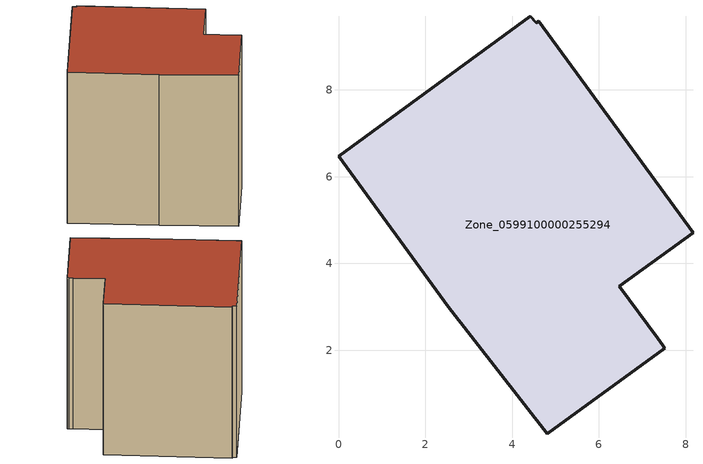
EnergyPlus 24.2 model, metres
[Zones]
Zone_0599100000255294
 floor ground (C_G): 4.61,9.58 8.17,4.71 6.47,3.48 7.35,2.27 7.47,2.11 7.52,2.04 4.82,0.07 2.53,3 0,6.47 4.42,9.7 4.56,9.54 z0
 wall outside (C_F): 6.47,3.48 8.17,4.71 4.61,9.58 4.56,9.54 4.42,9.7 0,6.47 2.53,3 4.82,0.07 7.52,2.04 7.47,2.11 7.35,2.27 6.47,3.48 z0:8.49
 roof outside (C_R): 8.17,4.71 4.61,9.58 4.56,9.54 4.42,9.7 0,6.47 2.53,3 4.82,0.07 7.52,2.04 7.47,2.11 7.35,2.27 6.47,3.48 z8.49
[BUILDING]
Pand.0599100000255294: North Axis=0; Terrain=City; Loads Convergence Tolerance Value=0.04; Temperature Convergence Tolerance Value=0.4; Solar Distribution=FullExterior; Maximum Number of Warmup Days=25; Minimum Number of Warmup Days=1
[Site:Location]
Rotterdam.The.Hague.AP_ZH_NLD Design_Conditions: Latitude=51.96; Longitude=4.45; Time Zone=1; Elevation=-4.5
[SITE:GROUNDTEMPERATURE:BUILDINGSURFACE]
18, 18, 18, 18, 18, 18, 18, 18, 18, 18, 18, 18
[MATERIAL] Thermal Absorptance=0.9; Solar Absorptance=0.7; Visible Absorptance=0.7
Name | Roughness | Thickness | Conductivity | Density | Specific Heat
G.D.1965 | MediumSmooth | 0.15 | 1 | 540 | 1210
F.D.1965 | Rough | 0.3 | 0.857143 | 1920 | 840
R.D.1965 | MediumRough | 0.2 | 0.08 | 1500 | 1000
[CONSTRUCTION]
C_G: G.D.1965
C_F: F.D.1965
C_R: R.D.1965
[ZONE]
Zone_0599100000255294: Type=1; Multiplier=1; Ceiling Height=Autocalculate; Volume=Autocalculate; Floor Area=autocalculate; Part of Total Floor Area=Yes
[ZONEINFILTRATION:DESIGNFLOWRATE]
Infil_Zone_0599100000255294: Zone or ZoneList or Space or SpaceList=Zone_0599100000255294; Schedule=AlwaysOn; Design Flow Rate Calculation Method=Flow/Area; Flow Rate per Floor Area=0.0042; Constant Term Coefficient=1; Temperature Term Coefficient=0; Velocity Term Coefficient=0; Velocity Squared Term Coefficient=0
[HVACTEMPLATE:ZONE:IDEALLOADSAIRSYSTEM]
Zone_0599100000255294: Maximum Heating Supply Air Temperature=50; Minimum Cooling Supply Air Temperature=13; Maximum Heating Supply Air Humidity Ratio=0.0156; Minimum Cooling Supply Air Humidity Ratio=0.0077; Heating Limit=NoLimit; Cooling Limit=NoLimit; Dehumidification Control Type=ConstantSensibleHeatRatio; Cooling Sensible Heat Ratio=0.7; Dehumidification Setpoint=60; Humidification Control Type=None; Humidification Setpoint=30; Outdoor Air Method=None; Outdoor Air Flow Rate per Person=0.00944; Outdoor Air Flow Rate per Zone Floor Area=0; Outdoor Air Flow Rate per Zone=0; Demand Controlled Ventilation Type=None; Outdoor Air Economizer Type=NoEconomizer; Heat Recovery Type=None; Sensible Heat Recovery Effectiveness=0.7; Latent Heat Recovery Effectiveness=0.65
[ZONECONTROL:THERMOSTAT]
ThermostatControl_Zone_0599100000255294: Zone or ZoneList=Zone_0599100000255294; Control Type Schedule=DualSetpointControlType; Control 1=Thermostat_Zone_0599100000255294; Temperature Difference Between Cutout And Setpoint=0
[THERMOSTATSETPOINT:DUALSETPOINT]
Thermostat_Zone_0599100000255294: Heating Setpoint Temperature Schedule=HeatingSetpoint_Zone_0599100000255294; Cooling Setpoint Temperature Schedule=CoolingSetpoint_Zone_0599100000255294
[SCHEDULE:COMPACT]
HeatingSetpoint_Zone_0599100000255294: Through: 12/31, For: AllDays, Until: 24:00, 21
CoolingSetpoint_Zone_0599100000255294: Through: 12/31, For: AllDays, Until: 24:00, 24
DualSetpointControlType: Through: 12/31, For: AllDays, Until: 24:00, 4
AlwaysOn: Through: 12/31, For: AllDays, Until: 24:00, 1
